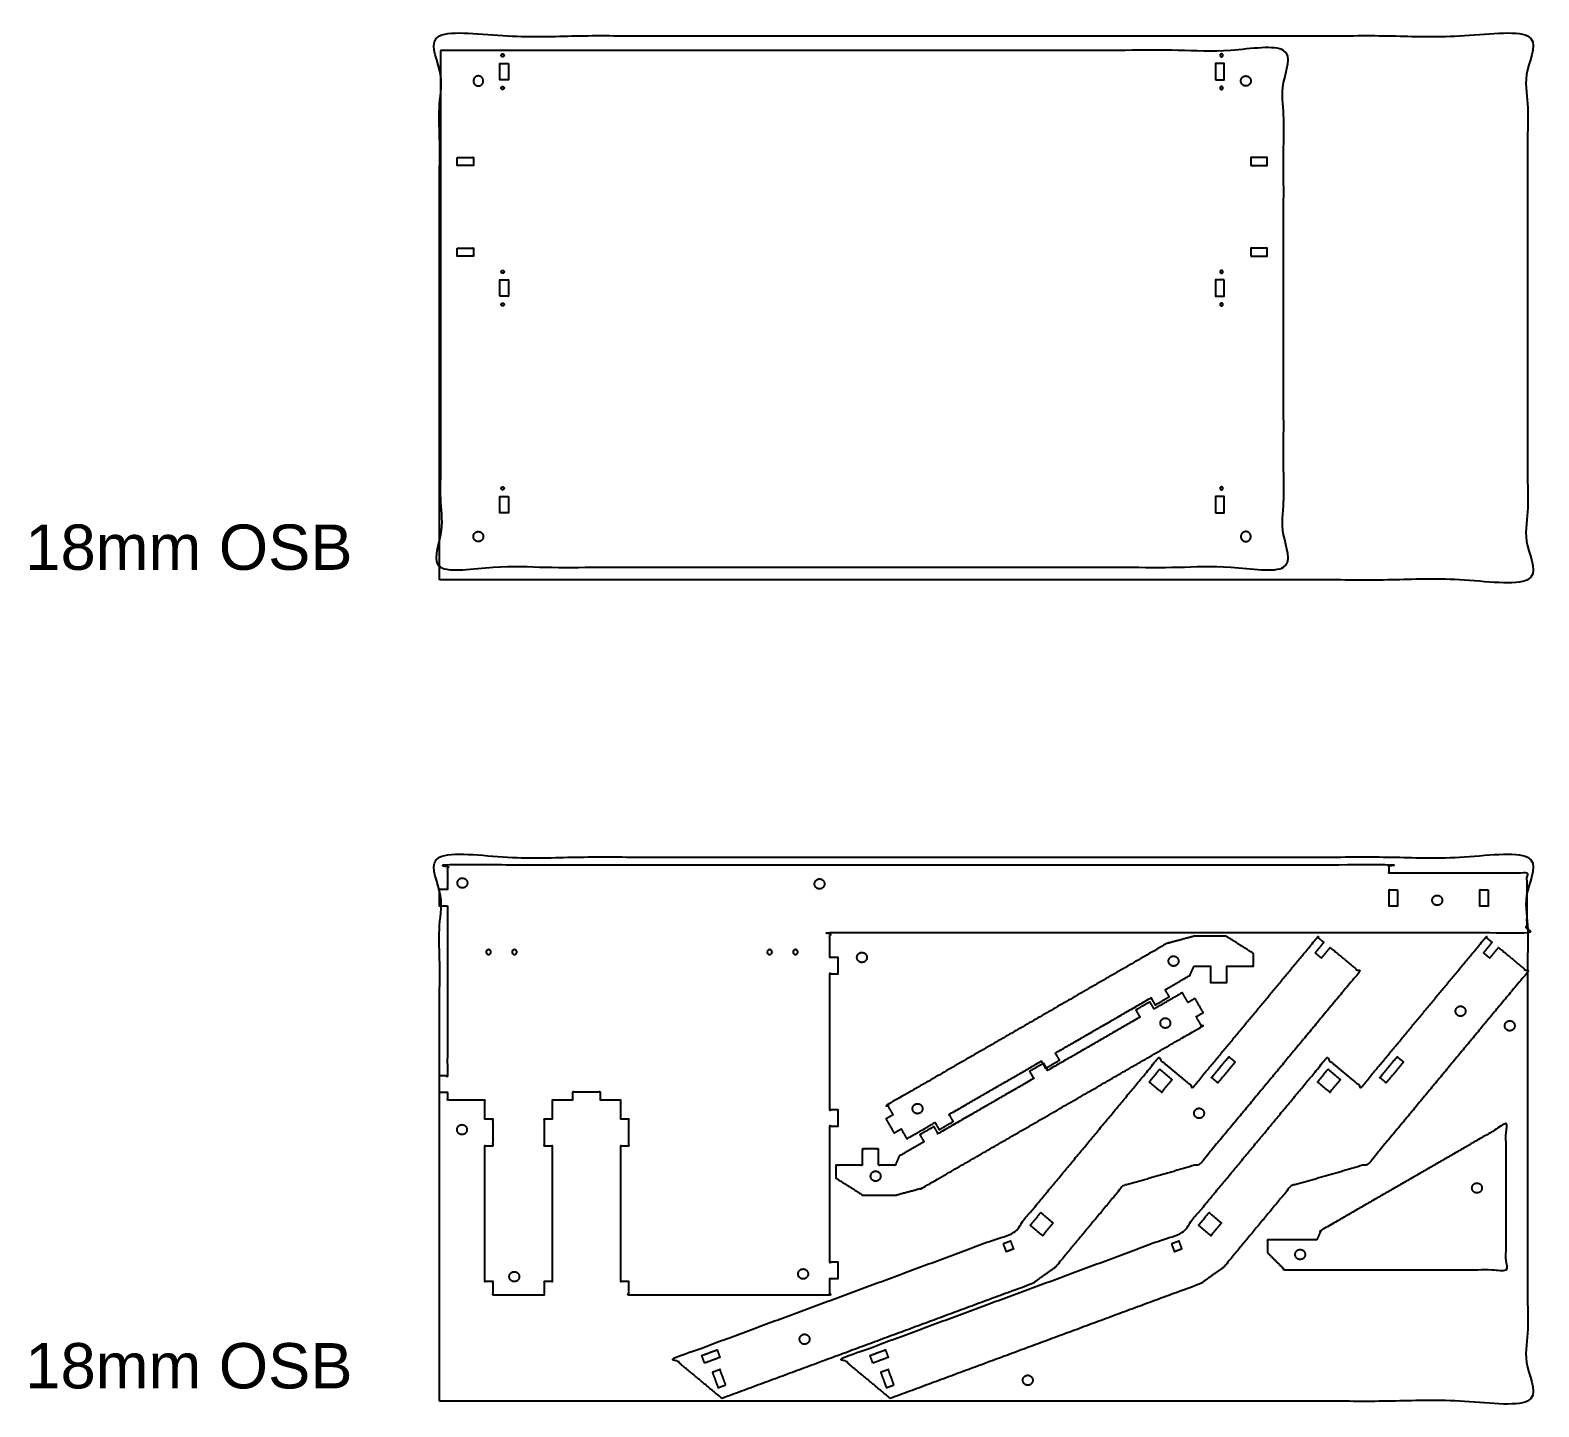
# Model space of a CAD drawing. Header units: millimetres. Extents: x 6487 to 10322, y -5927 to 6935.
# Drawn here: x 6893 to 10221, y -3101 to -65 of the extents above; entities that cross this region are included whole.
import ezdxf

# ---------------------------------------------------------------- set-up
doc = ezdxf.new("R2010")
doc.units = ezdxf.units.MM
doc.header["$MEASUREMENT"] = 0
doc.layers.add('Make2D$Annotation', color=18, linetype='Continuous', true_color=0x000000)
doc.layers.add('Make2D$visible$lines', color=18, linetype='Continuous', true_color=0x000000)

msp = doc.modelspace()

# ---------------------------------------------------------------- linework, layer by layer
at = {"layer": 'Make2D$visible$lines'}
for points, knots in [([(7796.2, -1277.5), (8996.2, -1277.5), (10196.2, -1277.5), (10196.2, -677.5), (10196.2, -77.5), (8996.2, -77.5), (7796.2, -77.5), (7796.2, -677.5), (7796.2, -1277.5)], [0, 0, 0, 2400, 2400, 3600, 3600, 6000, 6000, 7200, 7200, 7200]), ([(7798.2, -109.5), (8728.2, -109.5), (9658.2, -109.5), (9658.2, -679.5), (9658.2, -1249.5), (8728.2, -1249.5), (7798.2, -1249.5), (7798.2, -679.5), (7798.2, -109.5)], [3000.000056, 3000.000056, 3000.000056, 4860.000106, 4860.000106, 6000.000113, 6000.000113, 7860.000162, 7860.000162, 9000.000169, 9000.000169, 9000.000169]), ([(7948.2, -138.5), (7938.7, -138.5), (7929.2, -138.5), (7929.2, -156.5), (7929.2, -174.5), (7938.7, -174.5), (7948.2, -174.5), (7948.2, -156.5), (7948.2, -138.5)], [91, 91, 91, 110, 110, 146, 146, 165, 165, 201, 201, 201]), ([(9508.2, -174.5), (9508.2, -156.5), (9508.2, -138.5), (9517.7, -138.5), (9527.2, -138.5), (9527.2, -156.5), (9527.2, -174.5), (9517.7, -174.5), (9508.2, -174.5)], [74, 74, 74, 110, 110, 129, 129, 165, 165, 184, 184, 184]), ([(7834.7, -345.5), (7834.7, -354.5), (7834.7, -363.5), (7852.7, -363.5), (7870.7, -363.5), (7870.7, -354.5), (7870.7, -345.5), (7852.7, -345.5), (7834.7, -345.5)], [90, 90, 90, 108, 108, 144, 144, 162, 162, 198, 198, 198]), ([(9585.7, -363.5), (9585.7, -354.5), (9585.7, -345.5), (9603.7, -345.5), (9621.7, -345.5), (9621.7, -354.5), (9621.7, -363.5), (9603.7, -363.5), (9585.7, -363.5)], [90, 90, 90, 108, 108, 144, 144, 162, 162, 198, 198, 198]), ([(7834.7, -545.5), (7834.7, -554.5), (7834.7, -563.5), (7852.7, -563.5), (7870.7, -563.5), (7870.7, -554.5), (7870.7, -545.5), (7852.7, -545.5), (7834.7, -545.5)], [90, 90, 90, 108, 108, 144, 144, 162, 162, 198, 198, 198]), ([(9585.7, -563.5), (9585.7, -554.5), (9585.7, -545.5), (9603.7, -545.5), (9621.7, -545.5), (9621.7, -554.5), (9621.7, -563.5), (9603.7, -563.5), (9585.7, -563.5)], [90, 90, 90, 108, 108, 144, 144, 162, 162, 198, 198, 198]), ([(7929.2, -652), (7938.7, -652), (7948.2, -652), (7948.2, -634), (7948.2, -616), (7938.7, -616), (7929.2, -616), (7929.2, -634), (7929.2, -652)], [36, 36, 36, 55, 55, 91, 91, 110, 110, 146, 146, 146]), ([(9527.2, -616), (9527.2, -634), (9527.2, -652), (9517.7, -652), (9508.2, -652), (9508.2, -634), (9508.2, -616), (9517.7, -616), (9527.2, -616)], [74, 74, 74, 110, 110, 129, 129, 165, 165, 184, 184, 184]), ([(7948.2, -1093.5), (7938.7, -1093.5), (7929.2, -1093.5), (7929.2, -1111.5), (7929.2, -1129.5), (7938.7, -1129.5), (7948.2, -1129.5), (7948.2, -1111.5), (7948.2, -1093.5)], [91, 91, 91, 110, 110, 146, 146, 165, 165, 201, 201, 201]), ([(9508.2, -1129.5), (9508.2, -1111.5), (9508.2, -1093.5), (9517.7, -1093.5), (9527.2, -1093.5), (9527.2, -1111.5), (9527.2, -1129.5), (9517.7, -1129.5), (9508.2, -1129.5)], [74, 74, 74, 110, 110, 129, 129, 165, 165, 184, 184, 184]), ([(7796.2, -3089), (8996.2, -3089), (10196.2, -3089), (10196.2, -2489), (10196.2, -1889), (8996.2, -1889), (7796.2, -1889), (7796.2, -2489), (7796.2, -3089)], [0, 0, 0, 2400, 2400, 3600, 3600, 6000, 6000, 7200, 7200, 7200]), ([(7813.2, -1996.4), (7804.2, -1996.4), (7795.2, -1996.4), (7795.2, -1978.4), (7795.2, -1960.4), (7804.2, -1960.4), (7813.2, -1960.4), (7813.2, -1933.4), (7813.2, -1906.4), (8852.2, -1906.4), (9891.2, -1906.4), (9891.2, -1915.4), (9891.2, -1924.4), (10043.2, -1924.4), (10195.2, -1924.4), (10195.2, -1989.9), (10195.2, -2055.4), (9426.2, -2055.4), (8657.2, -2055.4), (8657.2, -2082.9), (8657.2, -2110.4), (8666.2, -2110.4), (8675.2, -2110.4), (8675.2, -2128.4), (8675.2, -2146.4), (8666.2, -2146.4), (8657.2, -2146.4), (8657.2, -2296.4), (8657.2, -2446.4), (8666.2, -2446.4), (8675.2, -2446.4), (8675.2, -2464.4), (8675.2, -2482.4), (8666.2, -2482.4), (8657.2, -2482.4), (8657.2, -2632.4), (8657.2, -2782.4), (8666.2, -2782.4), (8675.2, -2782.4), (8675.2, -2800.4), (8675.2, -2818.4), (8666.2, -2818.4), (8657.2, -2818.4), (8657.2, -2836.4), (8657.2, -2854.4), (8435.2, -2854.4), (8213.2, -2854.4), (8213.2, -2839.4), (8213.2, -2824.4), (8204.2, -2824.4), (8195.2, -2824.4), (8195.2, -2675.4), (8195.2, -2526.4), (8204.2, -2526.4), (8213.2, -2526.4), (8213.2, -2496.4), (8213.2, -2466.4), (8204.2, -2466.4), (8195.2, -2466.4), (8195.2, -2445.4), (8195.2, -2424.4), (8172.7, -2424.4), (8150.2, -2424.4), (8150.2, -2415.4), (8150.2, -2406.4), (8120.2, -2406.4), (8090.2, -2406.4), (8090.2, -2415.4), (8090.2, -2424.4), (8067.7, -2424.4), (8045.2, -2424.4), (8045.2, -2445.4), (8045.2, -2466.4), (8036.2, -2466.4), (8027.2, -2466.4), (8027.2, -2496.4), (8027.2, -2526.4), (8036.2, -2526.4), (8045.2, -2526.4), (8045.2, -2675.4), (8045.2, -2824.4), (8036.2, -2824.4), (8027.2, -2824.4), (8027.2, -2839.4), (8027.2, -2854.4), (7970.2, -2854.4), (7913.2, -2854.4), (7913.2, -2839.4), (7913.2, -2824.4), (7904.2, -2824.4), (7895.2, -2824.4), (7895.2, -2675.4), (7895.2, -2526.4), (7904.2, -2526.4), (7913.2, -2526.4), (7913.2, -2496.4), (7913.2, -2466.4), (7904.2, -2466.4), (7895.2, -2466.4), (7895.2, -2445.4), (7895.2, -2424.4), (7854.2, -2424.4), (7813.2, -2424.4), (7813.2, -2415.9), (7813.2, -2407.4), (7804.2, -2407.4), (7795.2, -2407.4), (7795.2, -2389.4), (7795.2, -2371.4), (7804.2, -2371.4), (7813.2, -2371.4), (7813.2, -2183.9), (7813.2, -1996.4)], [1030.000044, 1030.000044, 1030.000044, 1048.000044, 1048.000044, 1084.000044, 1084.000044, 1102.000044, 1102.000044, 1156.000032, 1156.000032, 3234.000032, 3234.000032, 3252.000032, 3252.000032, 3556.000032, 3556.000032, 3687.000082, 3687.000082, 5225.000082, 5225.000082, 5280.000082, 5280.000082, 5298.000082, 5298.000082, 5334.000082, 5334.000082, 5352.000082, 5352.000082, 5652.000069, 5652.000069, 5670.000069, 5670.000069, 5706.000069, 5706.000069, 5724.000069, 5724.000069, 6024.000057, 6024.000057, 6042.000057, 6042.000057, 6078.000057, 6078.000057, 6096.000057, 6096.000057, 6132.000057, 6132.000057, 6576.000057, 6576.000057, 6606.000006, 6606.000006, 6624.000006, 6624.000006, 6922.000197, 6922.000197, 6940.000197, 6940.000197, 7000.000088, 7000.000088, 7018.000088, 7018.000088, 7060.000032, 7060.000032, 7105.000086, 7105.000086, 7123.000114, 7123.000114, 7183.000006, 7183.000006, 7201.000034, 7201.000034, 7246.000088, 7246.000088, 7288.000032, 7288.000032, 7306.000032, 7306.000032, 7365.999924, 7365.999924, 7383.999924, 7383.999924, 7682.000114, 7682.000114, 7700.000114, 7700.000114, 7730.000065, 7730.000065, 7844.000065, 7844.000065, 7874.000021, 7874.000021, 7892.000021, 7892.000021, 8190.000211, 8190.000211, 8208.000211, 8208.000211, 8268.000103, 8268.000103, 8286.000103, 8286.000103, 8328.000013, 8328.000013, 8410.000013, 8410.000013, 8427.000078, 8427.000078, 8445.000078, 8445.000078, 8481.000078, 8481.000078, 8499.000078, 8499.000078, 8874.000109, 8874.000109, 8874.000109]), ([(9909.2, -1960.9), (9900.2, -1960.9), (9891.2, -1960.9), (9891.2, -1978.9), (9891.2, -1996.9), (9900.2, -1996.9), (9909.2, -1996.9), (9909.2, -1978.9), (9909.2, -1960.9)], [90, 90, 90, 108, 108, 144, 144, 162, 162, 198, 198, 198]), ([(10109.2, -1960.9), (10100.2, -1960.9), (10091.2, -1960.9), (10091.2, -1978.9), (10091.2, -1996.9), (10100.2, -1996.9), (10109.2, -1996.9), (10109.2, -1978.9), (10109.2, -1960.9)], [90, 90, 90, 108, 108, 144, 144, 162, 162, 198, 198, 198]), ([(8419.2, -3083), (8761.5, -2956.3), (9103.8, -2829.7), (9129.2, -2811.7), (9154.5, -2793.8), (9228.9, -2704.1), (9303.4, -2614.4), (9388.8, -2589.8), (9474.2, -2565.2), (9649.8, -2353.6), (9825.4, -2142), (9793.1, -2115.2), (9760.8, -2088.4), (9751.2, -2099.9), (9741.6, -2111.5), (9734.7, -2105.7), (9727.8, -2100), (9737.4, -2088.4), (9746.9, -2076.9), (9740, -2071.1), (9733.1, -2065.4), (9595.8, -2230.8), (9458.5, -2396.3), (9420, -2364.3), (9381.5, -2332.4), (9221.8, -2524.8), (9062.2, -2717.1), (8687.4, -2855.8), (8312.6, -2994.5), (8365.9, -3038.8), (8419.2, -3083)], [1985.829287, 1985.829287, 1985.829287, 2715.81253, 2715.81253, 2777.929101, 2777.929101, 3010.995776, 3010.995776, 3188.729905, 3188.729905, 3738.729905, 3738.729905, 3822.729951, 3822.729951, 3852.729925, 3852.729925, 3870.729977, 3870.729977, 3900.729951, 3900.729951, 3918.729899, 3918.729899, 4348.729886, 4348.729886, 4448.729886, 4448.729886, 4948.729899, 4948.729899, 5747.995174, 5747.995174, 5886.559238, 5886.559238, 5886.559238]), ([(8790.5, -3083), (9132.8, -2956.3), (9475.1, -2829.7), (9500.5, -2811.7), (9525.8, -2793.8), (9600.2, -2704.1), (9674.7, -2614.4), (9760.1, -2589.8), (9845.5, -2565.2), (10021.1, -2353.6), (10196.7, -2142), (10164.4, -2115.2), (10132.1, -2088.4), (10122.5, -2099.9), (10112.9, -2111.5), (10106, -2105.7), (10099.1, -2100), (10108.7, -2088.4), (10118.2, -2076.9), (10111.3, -2071.1), (10104.4, -2065.4), (9967.1, -2230.8), (9829.8, -2396.3), (9791.3, -2364.3), (9752.8, -2332.4), (9593.2, -2524.8), (9433.5, -2717.1), (9058.7, -2855.8), (8683.9, -2994.5), (8737.2, -3038.8), (8790.5, -3083)], [1985.829287, 1985.829287, 1985.829287, 2715.81253, 2715.81253, 2777.929101, 2777.929101, 3010.995776, 3010.995776, 3188.729905, 3188.729905, 3738.729905, 3738.729905, 3822.729951, 3822.729951, 3852.729925, 3852.729925, 3870.729977, 3870.729977, 3900.729951, 3900.729951, 3918.729899, 3918.729899, 4348.729886, 4348.729886, 4448.729886, 4448.729886, 4948.729899, 4948.729899, 5747.995174, 5747.995174, 5886.559238, 5886.559238, 5886.559238]), ([(8798.8, -2497.6), (8789.8, -2482), (8780.8, -2466.4), (8788.6, -2461.9), (8796.4, -2457.4), (8790.1, -2446.5), (8783.8, -2435.6), (9092.1, -2257.6), (9400.4, -2079.6), (9430.4, -2071.6), (9460.4, -2063.5), (9496, -2063.5), (9531.6, -2063.5), (9561.5, -2082.4), (9591.4, -2101.3), (9591.4, -2115.4), (9591.4, -2129.5), (9562.1, -2129.5), (9532.9, -2129.5), (9532.9, -2147.5), (9532.9, -2165.5), (9514.9, -2165.5), (9496.9, -2165.5), (9496.9, -2147.5), (9496.9, -2129.5), (9478.6, -2129.5), (9460.4, -2129.5), (9455.9, -2139.7), (9451.4, -2149.9), (9424.1, -2165.7), (9396.9, -2181.4), (9401.4, -2189.2), (9405.9, -2197), (9390.3, -2206), (9374.7, -2215), (9370.2, -2207.2), (9365.7, -2199.4), (9260.2, -2260.3), (9154.8, -2321.2), (9159.3, -2329), (9163.8, -2336.8), (9148.2, -2345.8), (9132.6, -2354.8), (9128.1, -2347), (9123.6, -2339.2), (9022, -2397.8), (8920.4, -2456.5), (8924.9, -2464.3), (8929.4, -2472.1), (8913.8, -2481.1), (8898.2, -2490.1), (8893.7, -2482.3), (8889.2, -2474.5), (8858.1, -2492.4), (8827, -2510.4), (8820.7, -2499.5), (8814.4, -2488.6), (8806.6, -2493.1), (8798.8, -2497.6)], [2066.969514, 2066.969514, 2066.969514, 2102.969514, 2102.969514, 2120.969514, 2120.969514, 2146.175285, 2146.175285, 2858.158528, 2858.158528, 2920.275099, 2920.275099, 2991.510635, 2991.510635, 3062.20676, 3062.20676, 3090.442253, 3090.442253, 3148.942303, 3148.942303, 3184.942303, 3184.942303, 3220.942303, 3220.942303, 3256.942303, 3256.942303, 3293.442303, 3293.442303, 3315.750014, 3315.750014, 3378.674286, 3378.674286, 3396.674286, 3396.674286, 3432.674286, 3432.674286, 3450.674286, 3450.674286, 3694.241635, 3694.241635, 3712.241635, 3712.241635, 3748.241635, 3748.241635, 3766.241635, 3766.241635, 4000.839051, 4000.839051, 4018.839051, 4018.839051, 4054.839051, 4054.839051, 4072.839051, 4072.839051, 4144.733256, 4144.733256, 4169.939028, 4169.939028, 4187.939028, 4187.939028, 4187.939028]), ([(9462.8, -2200.7), (9471.8, -2216.3), (9480.8, -2231.9), (9473, -2236.4), (9465.2, -2240.9), (9471.5, -2251.8), (9477.8, -2262.7), (9169.5, -2440.7), (8861.2, -2618.7), (8831.2, -2626.8), (8801.2, -2634.8), (8765.6, -2634.8), (8729.9, -2634.8), (8700.1, -2615.9), (8670.2, -2597), (8670.2, -2582.9), (8670.2, -2568.8), (8699.4, -2568.8), (8728.7, -2568.8), (8728.7, -2550.8), (8728.7, -2532.8), (8746.7, -2532.8), (8764.7, -2532.8), (8764.7, -2550.8), (8764.7, -2568.8), (8782.9, -2568.8), (8801.2, -2568.8), (8805.7, -2558.6), (8810.2, -2548.4), (8837.4, -2532.7), (8864.7, -2516.9), (8860.2, -2509.1), (8855.7, -2501.4), (8871.3, -2492.4), (8886.9, -2483.4), (8891.4, -2491.1), (8895.9, -2498.9), (9001.3, -2438), (9106.8, -2377.2), (9102.3, -2369.4), (9097.8, -2361.6), (9113.4, -2352.6), (9129, -2343.6), (9133.5, -2351.4), (9138, -2359.2), (9239.5, -2300.5), (9341.1, -2241.9), (9336.6, -2234.1), (9332.1, -2226.3), (9347.7, -2217.3), (9363.3, -2208.3), (9367.8, -2216.1), (9372.3, -2223.9), (9403.4, -2205.9), (9434.6, -2187.9), (9440.9, -2198.8), (9447.2, -2209.7), (9455, -2205.2), (9462.8, -2200.7)], [2066.969514, 2066.969514, 2066.969514, 2102.969514, 2102.969514, 2120.969514, 2120.969514, 2146.175285, 2146.175285, 2858.158528, 2858.158528, 2920.275099, 2920.275099, 2991.510635, 2991.510635, 3062.20676, 3062.20676, 3090.442253, 3090.442253, 3148.942303, 3148.942303, 3184.942303, 3184.942303, 3220.942303, 3220.942303, 3256.942303, 3256.942303, 3293.442303, 3293.442303, 3315.750014, 3315.750014, 3378.674286, 3378.674286, 3396.674286, 3396.674286, 3432.674286, 3432.674286, 3450.674286, 3450.674286, 3694.241635, 3694.241635, 3712.241635, 3712.241635, 3748.241635, 3748.241635, 3766.241635, 3766.241635, 4000.839051, 4000.839051, 4018.839051, 4018.839051, 4054.839051, 4054.839051, 4072.839051, 4072.839051, 4144.733256, 4144.733256, 4169.939028, 4169.939028, 4187.939028, 4187.939028, 4187.939028]), ([(9551.3, -2340.8), (9544.4, -2335), (9537.5, -2329.3), (9518.3, -2352.4), (9499.1, -2375.4), (9506.1, -2381.2), (9513, -2386.9), (9532.1, -2363.9), (9551.3, -2340.8)], [77.999933, 77.999933, 77.999933, 95.999985, 95.999985, 155.999877, 155.999877, 173.999919, 173.999919, 233.999811, 233.999811, 233.999811]), ([(9922.6, -2340.8), (9915.7, -2335), (9908.8, -2329.3), (9889.6, -2352.4), (9870.4, -2375.4), (9877.4, -2381.2), (9884.3, -2386.9), (9903.5, -2363.9), (9922.6, -2340.8)], [77.999933, 77.999933, 77.999933, 95.999985, 95.999985, 155.999877, 155.999877, 173.999919, 173.999919, 233.999811, 233.999811, 233.999811]), ([(9384.5, -2357), (9398.4, -2368.5), (9412.2, -2380), (9400.7, -2393.8), (9389.2, -2407.7), (9375.4, -2396.2), (9361.5, -2384.7), (9373, -2370.8), (9384.5, -2357)], [36, 36, 36, 72, 72, 108, 108, 144, 144, 180, 180, 180]), ([(9755.8, -2357), (9769.7, -2368.5), (9783.5, -2380), (9772, -2393.8), (9760.5, -2407.7), (9746.7, -2396.2), (9732.8, -2384.7), (9744.3, -2370.8), (9755.8, -2357)], [36, 36, 36, 72, 72, 108, 108, 144, 144, 180, 180, 180]), ([(9622.4, -2761.3), (9622.4, -2747.2), (9622.4, -2733.1), (9676.9, -2733.1), (9731.4, -2733.1), (9735.9, -2722.9), (9740.4, -2712.6), (9944.6, -2594.7), (10148.8, -2476.8), (10148.8, -2637.9), (10148.8, -2799.1), (9904.5, -2799.1), (9660.2, -2799.1), (9641.3, -2780.2), (9622.4, -2761.3)], [542.078421, 542.078421, 542.078421, 570.313914, 570.313914, 679.313914, 679.313914, 701.621625, 701.621625, 1173.242823, 1173.242823, 1495.464964, 1495.464964, 1984.136438, 1984.136438, 2037.543385, 2037.543385, 2037.543385]), ([(9122, -2673.2), (9135.9, -2684.7), (9149.7, -2696.2), (9138.2, -2710.1), (9126.7, -2723.9), (9112.9, -2712.4), (9099, -2700.9), (9110.5, -2687.1), (9122, -2673.2)], [36, 36, 36, 72, 72, 108, 108, 144, 144, 180, 180, 180]), ([(9493.3, -2673.2), (9507.2, -2684.7), (9521, -2696.2), (9509.5, -2710.1), (9498, -2723.9), (9484.2, -2712.4), (9470.3, -2700.9), (9481.8, -2687.1), (9493.3, -2673.2)], [36, 36, 36, 72, 72, 108, 108, 144, 144, 180, 180, 180]), ([(9039.5, -2742.2), (9047.9, -2739), (9056.3, -2735.9), (9059.5, -2744.4), (9062.6, -2752.8), (9054.1, -2755.9), (9045.7, -2759.1), (9042.6, -2750.6), (9039.5, -2742.2)], [36, 36, 36, 54, 54, 72, 72, 90, 90, 108, 108, 108]), ([(9410.8, -2742.2), (9419.2, -2739), (9427.6, -2735.9), (9430.8, -2744.4), (9433.9, -2752.8), (9425.4, -2755.9), (9417, -2759.1), (9413.9, -2750.6), (9410.8, -2742.2)], [36, 36, 36, 54, 54, 72, 72, 90, 90, 108, 108, 108]), ([(8380.8, -3005.1), (8397.7, -2998.9), (8414.5, -2992.6), (8411.4, -2984.2), (8408.3, -2975.7), (8391.4, -2982), (8374.5, -2988.2), (8377.7, -2996.7), (8380.8, -3005.1)], [72, 72, 72, 108, 108, 126, 126, 162, 162, 180, 180, 180]), ([(8752.1, -3005.1), (8769, -2998.9), (8785.8, -2992.6), (8782.7, -2984.2), (8779.6, -2975.7), (8762.7, -2982), (8745.8, -2988.2), (8749, -2996.7), (8752.1, -3005.1)], [72, 72, 72, 108, 108, 126, 126, 162, 162, 180, 180, 180]), ([(8427.3, -3053.1), (8418.9, -3056.3), (8410.5, -3059.4), (8404.2, -3042.5), (8398, -3025.6), (8406.4, -3022.5), (8414.8, -3019.4), (8421.1, -3036.3), (8427.3, -3053.1)], [36, 36, 36, 54, 54, 90, 90, 108, 108, 144, 144, 144]), ([(8798.6, -3053.1), (8790.2, -3056.3), (8781.8, -3059.4), (8775.5, -3042.5), (8769.3, -3025.6), (8777.7, -3022.5), (8786.2, -3019.4), (8792.4, -3036.3), (8798.6, -3053.1)], [36, 36, 36, 54, 54, 90, 90, 108, 108, 144, 144, 144])]:
    msp.add_open_spline(points, degree=2, knots=knots, dxfattribs=at)
for points, weights, knots in [([(7938.3, -120.5), (7938.3, -117.4), (7935.2, -117.4), (7932.1, -117.4), (7932.1, -120.5), (7932.1, -123.6), (7935.2, -123.6), (7938.3, -123.6), (7938.3, -120.5)], [1, 0.707106781189, 1, 0.707106781187, 1, 0.707106781185, 1, 0.707107019606, 1], [0, 0, 0, 4.869469, 4.869469, 9.738937, 9.738937, 14.608406, 14.608406, 19.477874, 19.477874, 19.477874]), ([(9518.1, -120.5), (9518.1, -117.4), (9521.2, -117.4), (9524.3, -117.4), (9524.3, -120.5), (9524.3, -123.6), (9521.2, -123.6), (9518.1, -123.6), (9518.1, -120.5)], [1, 0.707106781187, 1, 0.707106781188, 1, 0.707106781185, 1, 0.707107019604, 1], [0, 0, 0, 4.869469, 4.869469, 9.738937, 9.738937, 14.608406, 14.608406, 19.477874, 19.477874, 19.477874]), ([(7892.6, -177), (7892.6, -188), (7881.6, -188), (7870.6, -188), (7870.6, -177), (7870.6, -166), (7881.6, -166), (7892.6, -166), (7892.6, -177)], [1, 0.707106781187, 1, 0.707106781187, 1, 0.707106781187, 1, 0.707106781187, 1], [0, 0, 0, 17.27876, 17.27876, 34.557519, 34.557519, 51.836279, 51.836279, 69.115038, 69.115038, 69.115038]), ([(9563.8, -177), (9563.8, -188), (9574.8, -188), (9585.8, -188), (9585.8, -177), (9585.8, -166), (9574.8, -166), (9563.8, -166), (9563.8, -177)], [1, 0.707106781187, 1, 0.707106781187, 1, 0.707106781187, 1, 0.707106781187, 1], [0, 0, 0, 17.27876, 17.27876, 34.557519, 34.557519, 51.836279, 51.836279, 69.115038, 69.115038, 69.115038]), ([(7938.3, -192.5), (7938.3, -189.4), (7935.2, -189.4), (7932.1, -189.4), (7932.1, -192.5), (7932.1, -195.6), (7935.2, -195.6), (7938.3, -195.6), (7938.3, -192.5)], [1, 0.707106781187, 1, 0.707106781187, 1, 0.707106781186, 1, 0.707106781184, 1], [0, 0, 0, 4.869469, 4.869469, 9.738937, 9.738937, 14.608406, 14.608406, 19.477874, 19.477874, 19.477874]), ([(9518.1, -192.5), (9518.1, -189.4), (9521.2, -189.4), (9524.3, -189.4), (9524.3, -192.5), (9524.3, -195.6), (9521.2, -195.6), (9518.1, -195.6), (9518.1, -192.5)], [1, 0.707106781187, 1, 0.707106781188, 1, 0.707106781185, 1, 0.707106781186, 1], [0, 0, 0, 4.869469, 4.869469, 9.738937, 9.738937, 14.608406, 14.608406, 19.477874, 19.477874, 19.477874]), ([(7938.3, -598), (7938.3, -594.9), (7935.2, -594.9), (7932.1, -594.9), (7932.1, -598), (7932.1, -601.1), (7935.2, -601.1), (7938.3, -601.1), (7938.3, -598)], [1, 0.707106781188, 1, 0.707106781188, 1, 0.707106781186, 1, 0.707106781185, 1], [0, 0, 0, 4.869469, 4.869469, 9.738937, 9.738937, 14.608406, 14.608406, 19.477874, 19.477874, 19.477874]), ([(9518.1, -598), (9518.1, -594.9), (9521.2, -594.9), (9524.3, -594.9), (9524.3, -598), (9524.3, -601.1), (9521.2, -601.1), (9518.1, -601.1), (9518.1, -598)], [1, 0.707106781189, 1, 0.707106781188, 1, 0.707106781185, 1, 0.707106781187, 1], [0, 0, 0, 4.869469, 4.869469, 9.738937, 9.738937, 14.608406, 14.608406, 19.477874, 19.477874, 19.477874]), ([(7938.3, -670), (7938.3, -666.9), (7935.2, -666.9), (7932.1, -666.9), (7932.1, -670), (7932.1, -673.1), (7935.2, -673.1), (7938.3, -673.1), (7938.3, -670)], [1, 0.707106781185, 1, 0.707106781187, 1, 0.707106781186, 1, 0.707106781186, 1], [0, 0, 0, 4.869469, 4.869469, 9.738937, 9.738937, 14.608406, 14.608406, 19.477874, 19.477874, 19.477874]), ([(9518.1, -670), (9518.1, -666.9), (9521.2, -666.9), (9524.3, -666.9), (9524.3, -670), (9524.3, -673.1), (9521.2, -673.1), (9518.1, -673.1), (9518.1, -670)], [1, 0.707106781187, 1, 0.707106781188, 1, 0.707106781186, 1, 0.707106781187, 1], [0, 0, 0, 4.869469, 4.869469, 9.738937, 9.738937, 14.608406, 14.608406, 19.477874, 19.477874, 19.477874]), ([(7938.3, -1075.5), (7938.3, -1072.4), (7935.2, -1072.4), (7932.1, -1072.4), (7932.1, -1075.5), (7932.1, -1078.6), (7935.2, -1078.6), (7938.3, -1078.6), (7938.3, -1075.5)], [1, 0.707106781189, 1, 0.707106781187, 1, 0.707106781185, 1, 0.707107019607, 1], [0, 0, 0, 4.869469, 4.869469, 9.738937, 9.738937, 14.608406, 14.608406, 19.477874, 19.477874, 19.477874]), ([(9518.1, -1075.5), (9518.1, -1072.4), (9521.2, -1072.4), (9524.3, -1072.4), (9524.3, -1075.5), (9524.3, -1078.6), (9521.2, -1078.6), (9518.1, -1078.6), (9518.1, -1075.5)], [1, 0.707106781186, 1, 0.707106781188, 1, 0.707106781186, 1, 0.707107019604, 1], [0, 0, 0, 4.869469, 4.869469, 9.738937, 9.738937, 14.608406, 14.608406, 19.477874, 19.477874, 19.477874]), ([(7892.6, -1182), (7892.6, -1171), (7881.6, -1171), (7870.6, -1171), (7870.6, -1182), (7870.6, -1193), (7881.6, -1193), (7892.6, -1193), (7892.6, -1182)], [1, 0.707106781187, 1, 0.707106781187, 1, 0.707106781187, 1, 0.707106781187, 1], [0, 0, 0, 17.27876, 17.27876, 34.557519, 34.557519, 51.836279, 51.836279, 69.115038, 69.115038, 69.115038]), ([(9563.8, -1182), (9563.8, -1171), (9574.8, -1171), (9585.8, -1171), (9585.8, -1182), (9585.8, -1193), (9574.8, -1193), (9563.8, -1193), (9563.8, -1182)], [1, 0.707106781187, 1, 0.707106781187, 1, 0.707106781187, 1, 0.707106781187, 1], [0, 0, 0, 17.27876, 17.27876, 34.557519, 34.557519, 51.836279, 51.836279, 69.115038, 69.115038, 69.115038]), ([(7857.4, -1946.1), (7857.4, -1935.1), (7846.4, -1935.1), (7835.4, -1935.1), (7835.4, -1946.1), (7835.4, -1957.1), (7846.4, -1957.1), (7857.4, -1957.1), (7857.4, -1946.1)], [1, 0.707106781187, 1, 0.707106781187, 1, 0.707106781187, 1, 0.707106781187, 1], [0, 0, 0, 17.27876, 17.27876, 34.557519, 34.557519, 51.836279, 51.836279, 69.115038, 69.115038, 69.115038]), ([(8645.3, -1948.1), (8645.3, -1937.1), (8634.3, -1937.1), (8623.3, -1937.1), (8623.3, -1948.1), (8623.3, -1959.1), (8634.3, -1959.1), (8645.3, -1959.1), (8645.3, -1948.1)], [1, 0.707106781187, 1, 0.707106781187, 1, 0.707106781187, 1, 0.707106781187, 1], [0, 0, 0, 17.27876, 17.27876, 34.557519, 34.557519, 51.836279, 51.836279, 69.115038, 69.115038, 69.115038]), ([(10008.1, -1984.3), (10008.1, -1973.3), (9997.1, -1973.3), (9986.1, -1973.3), (9986.1, -1984.3), (9986.1, -1995.3), (9997.1, -1995.3), (10008.1, -1995.3), (10008.1, -1984.3)], [1, 0.707106781187, 1, 0.707106781187, 1, 0.707106781187, 1, 0.707106781187, 1], [0, 0, 0, 17.27876, 17.27876, 34.557519, 34.557519, 51.836279, 51.836279, 69.115038, 69.115038, 69.115038]), ([(7904.2, -2093.1), (7909.5, -2093.1), (7909.5, -2098.4), (7909.5, -2103.7), (7904.2, -2103.7), (7898.9, -2103.7), (7898.9, -2098.4), (7898.9, -2093.1), (7904.2, -2093.1)], [1, 0.707106781185, 1, 0.707106781186, 1, 0.707106781186, 1, 0.707106781186, 1], [0, 0, 0, 8.325221, 8.325221, 16.650441, 16.650441, 24.975662, 24.975662, 33.300882, 33.300882, 33.300882]), ([(7961.2, -2093.1), (7966.5, -2093.1), (7966.5, -2098.4), (7966.5, -2103.7), (7961.2, -2103.7), (7955.9, -2103.7), (7955.9, -2098.4), (7955.9, -2093.1), (7961.2, -2093.1)], [1, 0.707106781186, 1, 0.707106781188, 1, 0.707106781186, 1, 0.707106781186, 1], [0, 0, 0, 8.325221, 8.325221, 16.650441, 16.650441, 24.975662, 24.975662, 33.300882, 33.300882, 33.300882]), ([(8524.2, -2093.1), (8529.5, -2093.1), (8529.5, -2098.4), (8529.5, -2103.7), (8524.2, -2103.7), (8518.9, -2103.7), (8518.9, -2098.4), (8518.9, -2093.1), (8524.2, -2093.1)], [1, 0.707106781186, 1, 0.707106781187, 1, 0.707106781186, 1, 0.707106781187, 1], [0, 0, 0, 8.325221, 8.325221, 16.650441, 16.650441, 24.975662, 24.975662, 33.300882, 33.300882, 33.300882]), ([(8581.2, -2093.1), (8586.5, -2093.1), (8586.5, -2098.4), (8586.5, -2103.7), (8581.2, -2103.7), (8575.9, -2103.7), (8575.9, -2098.4), (8575.9, -2093.1), (8581.2, -2093.1)], [1, 0.707106781186, 1, 0.707106781187, 1, 0.707106781186, 1, 0.707106781186, 1], [0, 0, 0, 8.325221, 8.325221, 16.650441, 16.650441, 24.975662, 24.975662, 33.300882, 33.300882, 33.300882]), ([(8738.9, -2110.2), (8738.9, -2099.2), (8727.9, -2099.2), (8716.9, -2099.2), (8716.9, -2110.2), (8716.9, -2121.2), (8727.9, -2121.2), (8738.9, -2121.2), (8738.9, -2110.2)], [1, 0.707106781187, 1, 0.707106781187, 1, 0.707106781187, 1, 0.707106781187, 1], [0, 0, 0, 17.27876, 17.27876, 34.557519, 34.557519, 51.836279, 51.836279, 69.115038, 69.115038, 69.115038]), ([(9426.3, -2118.3), (9426.3, -2107.3), (9415.3, -2107.3), (9404.3, -2107.3), (9404.3, -2118.3), (9404.3, -2129.3), (9415.3, -2129.3), (9426.3, -2129.3), (9426.3, -2118.3)], [1, 0.707106781187, 1, 0.707106781187, 1, 0.707106781187, 1, 0.707106781187, 1], [0, 0, 0, 17.27876, 17.27876, 34.557519, 34.557519, 51.836279, 51.836279, 69.115038, 69.115038, 69.115038]), ([(10059.5, -2228.8), (10059.5, -2217.8), (10048.5, -2217.8), (10037.5, -2217.8), (10037.5, -2228.8), (10037.5, -2239.8), (10048.5, -2239.8), (10059.5, -2239.8), (10059.5, -2228.8)], [1, 0.707106781187, 1, 0.707106781187, 1, 0.707106781187, 1, 0.707106781187, 1], [0, 0, 0, 17.27876, 17.27876, 34.557519, 34.557519, 51.836279, 51.836279, 69.115038, 69.115038, 69.115038]), ([(9408.2, -2255), (9408.2, -2244), (9397.2, -2244), (9386.2, -2244), (9386.2, -2255), (9386.2, -2266), (9397.2, -2266), (9408.2, -2266), (9408.2, -2255)], [1, 0.707106781187, 1, 0.707106781187, 1, 0.707106781187, 1, 0.707106781187, 1], [0, 0, 0, 17.27876, 17.27876, 34.557519, 34.557519, 51.836279, 51.836279, 69.115038, 69.115038, 69.115038]), ([(10168, -2261), (10168, -2250), (10157, -2250), (10146, -2250), (10146, -2261), (10146, -2272), (10157, -2272), (10168, -2272), (10168, -2261)], [1, 0.707106781187, 1, 0.707106781187, 1, 0.707106781187, 1, 0.707106781187, 1], [0, 0, 0, 17.27876, 17.27876, 34.557519, 34.557519, 51.836279, 51.836279, 69.115038, 69.115038, 69.115038]), ([(8861.5, -2443.9), (8861.5, -2432.9), (8850.5, -2432.9), (8839.5, -2432.9), (8839.5, -2443.9), (8839.5, -2454.9), (8850.5, -2454.9), (8861.5, -2454.9), (8861.5, -2443.9)], [1, 0.707106781187, 1, 0.707106781187, 1, 0.707106781187, 1, 0.707106781187, 1], [0, 0, 0, 17.27876, 17.27876, 34.557519, 34.557519, 51.836279, 51.836279, 69.115038, 69.115038, 69.115038]), ([(9482.6, -2454), (9482.6, -2443), (9471.6, -2443), (9460.6, -2443), (9460.6, -2454), (9460.6, -2465), (9471.6, -2465), (9482.6, -2465), (9482.6, -2454)], [1, 0.707106781187, 1, 0.707106781187, 1, 0.707106781187, 1, 0.707106781187, 1], [0, 0, 0, 17.27876, 17.27876, 34.557519, 34.557519, 51.836279, 51.836279, 69.115038, 69.115038, 69.115038]), ([(7856.5, -2490.1), (7856.5, -2479.1), (7845.5, -2479.1), (7834.5, -2479.1), (7834.5, -2490.1), (7834.5, -2501.1), (7845.5, -2501.1), (7856.5, -2501.1), (7856.5, -2490.1)], [1, 0.707106781187, 1, 0.707106781187, 1, 0.707106781187, 1, 0.707106781187, 1], [0, 0, 0, 17.27876, 17.27876, 34.557519, 34.557519, 51.836279, 51.836279, 69.115038, 69.115038, 69.115038]), ([(8769.1, -2592.7), (8769.1, -2581.7), (8758.1, -2581.7), (8747.1, -2581.7), (8747.1, -2592.7), (8747.1, -2603.7), (8758.1, -2603.7), (8769.1, -2603.7), (8769.1, -2592.7)], [1, 0.707106781187, 1, 0.707106781187, 1, 0.707106781187, 1, 0.707106781187, 1], [0, 0, 0, 17.27876, 17.27876, 34.557519, 34.557519, 51.836279, 51.836279, 69.115038, 69.115038, 69.115038]), ([(10095.7, -2618.8), (10095.7, -2607.8), (10084.7, -2607.8), (10073.7, -2607.8), (10073.7, -2618.8), (10073.7, -2629.8), (10084.7, -2629.8), (10095.7, -2629.8), (10095.7, -2618.8)], [1, 0.707106781187, 1, 0.707106781187, 1, 0.707106781187, 1, 0.707106781187, 1], [0, 0, 0, 17.27876, 17.27876, 34.557519, 34.557519, 51.836279, 51.836279, 69.115038, 69.115038, 69.115038]), ([(9705.7, -2765.5), (9705.7, -2754.5), (9694.7, -2754.5), (9683.7, -2754.5), (9683.7, -2765.5), (9683.7, -2776.5), (9694.7, -2776.5), (9705.7, -2776.5), (9705.7, -2765.5)], [1, 0.707106781187, 1, 0.707106781187, 1, 0.707106781187, 1, 0.707106781187, 1], [0, 0, 0, 17.27876, 17.27876, 34.557519, 34.557519, 51.836279, 51.836279, 69.115038, 69.115038, 69.115038]), ([(7971.9, -2814.4), (7971.9, -2803.4), (7960.9, -2803.4), (7949.9, -2803.4), (7949.9, -2814.4), (7949.9, -2825.4), (7960.9, -2825.4), (7971.9, -2825.4), (7971.9, -2814.4)], [1, 0.707106781187, 1, 0.707106781187, 1, 0.707106781187, 1, 0.707106781187, 1], [0, 0, 0, 17.27876, 17.27876, 34.557519, 34.557519, 51.836279, 51.836279, 69.115038, 69.115038, 69.115038]), ([(8609.1, -2808.4), (8609.1, -2797.4), (8598.1, -2797.4), (8587.1, -2797.4), (8587.1, -2808.4), (8587.1, -2819.4), (8598.1, -2819.4), (8609.1, -2819.4), (8609.1, -2808.4)], [1, 0.707106781187, 1, 0.707106781187, 1, 0.707106781187, 1, 0.707106781187, 1], [0, 0, 0, 17.27876, 17.27876, 34.557519, 34.557519, 51.836279, 51.836279, 69.115038, 69.115038, 69.115038]), ([(8612.3, -2952.4), (8612.3, -2941.4), (8601.3, -2941.4), (8590.3, -2941.4), (8590.3, -2952.4), (8590.3, -2963.4), (8601.3, -2963.4), (8612.3, -2963.4), (8612.3, -2952.4)], [1, 0.707106781187, 1, 0.707106781187, 1, 0.707106781187, 1, 0.707106781187, 1], [0, 0, 0, 17.27876, 17.27876, 34.557519, 34.557519, 51.836279, 51.836279, 69.115038, 69.115038, 69.115038]), ([(9104.7, -3042.9), (9104.7, -3031.9), (9093.7, -3031.9), (9082.7, -3031.9), (9082.7, -3042.9), (9082.7, -3053.9), (9093.7, -3053.9), (9104.7, -3053.9), (9104.7, -3042.9)], [1, 0.707106781187, 1, 0.707106781187, 1, 0.707106781187, 1, 0.707106781187, 1], [0, 0, 0, 17.27876, 17.27876, 34.557519, 34.557519, 51.836279, 51.836279, 69.115038, 69.115038, 69.115038])]:
    msp.add_rational_spline(points, weights, degree=2, knots=knots, dxfattribs=at)

# ---------------------------------------------------------------- texts
at = {"layer": 'Make2D$Annotation', "char_height": 100, "width": 795.181, "attachment_point": 7, "line_spacing_factor": 0.963855}
for insert in [(6882.2, -1256.8), (6882.2, -3062.3)]:
    msp.add_mtext('\\fArial;18mm OSB', dxfattribs=dict(at, insert=insert))

doc.saveas('drawing.dxf')
